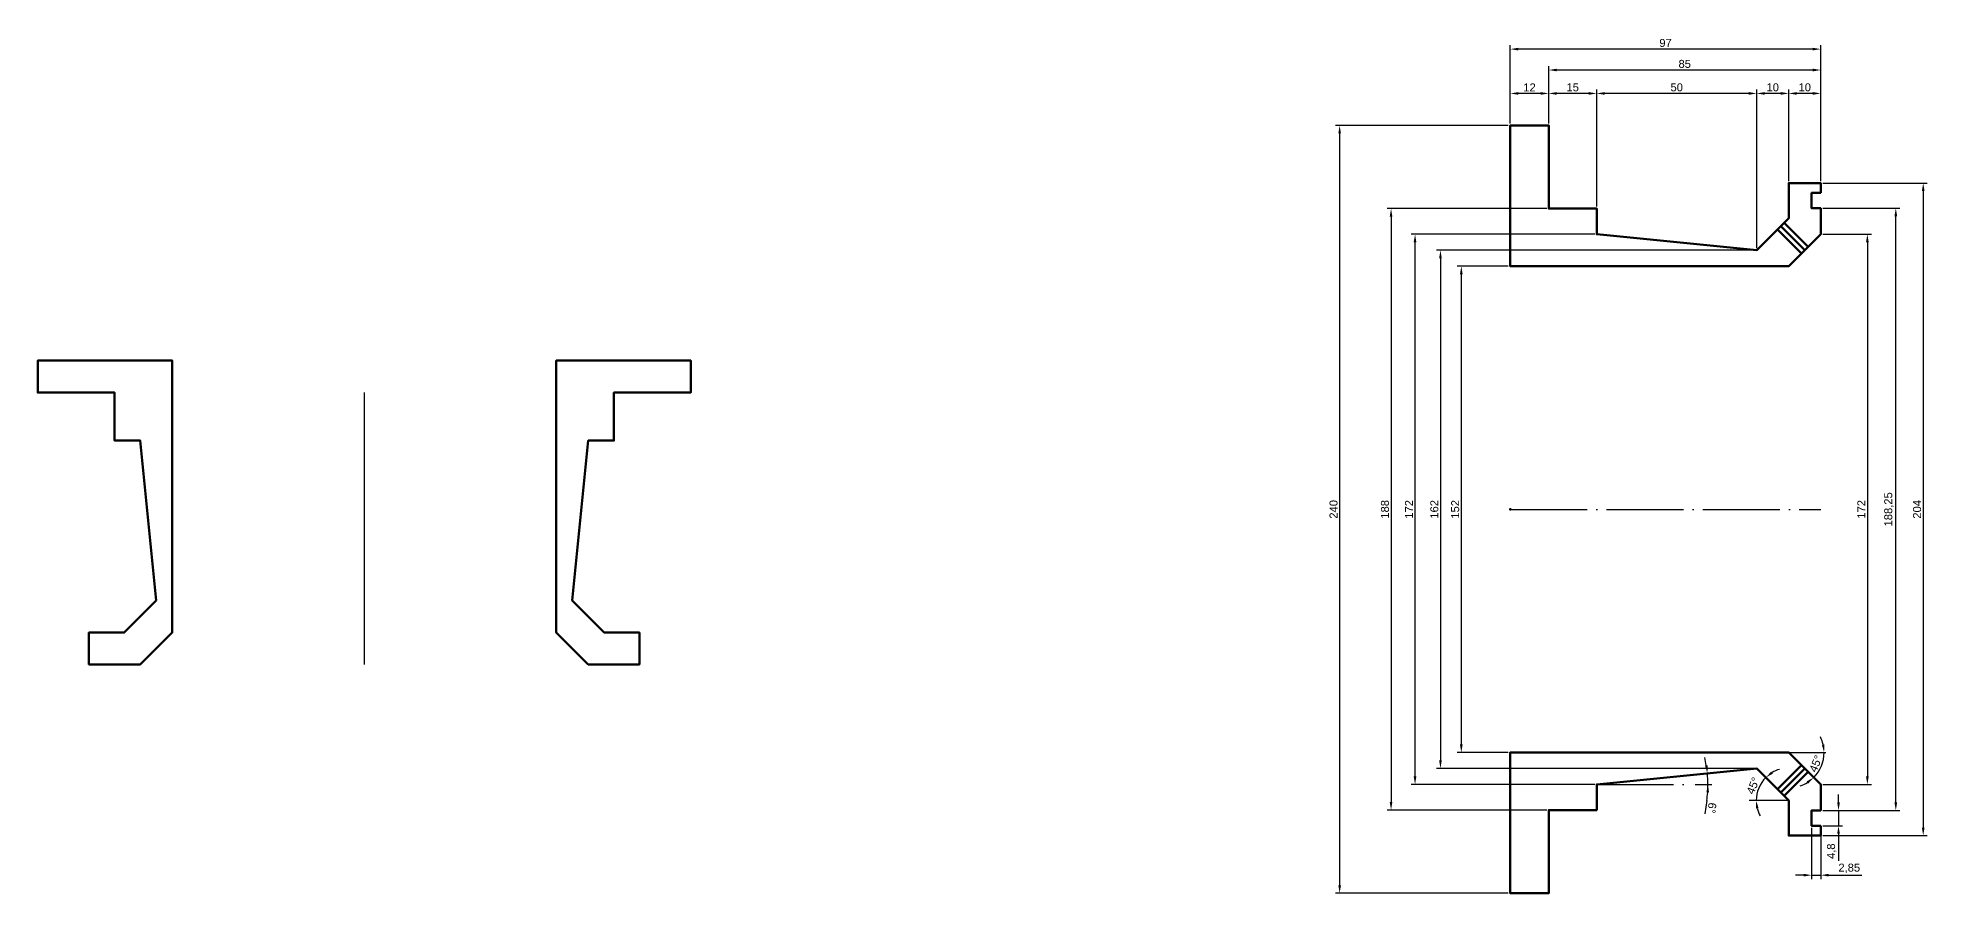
# Model space of a CAD drawing. Header units: millimetres. Extents: x 825 to 1873, y 1353 to 1620.
# Drawn here: x 825 to 1415, y 1353 to 1620 of the extents above; entities that cross this region are included whole.
import ezdxf

# ---------------------------------------------------------------- set-up
doc = ezdxf.new("R2010")
doc.units = ezdxf.units.MM
doc.linetypes.add('ACAD_ISO04W100', pattern=[30, 24, -3, 0, -3])
doc.layers.add('Cotas', color=7, linetype='Continuous')
doc.layers.add('Ejes', color=7, linetype='ACAD_ISO04W100')
doc.layers.add('Pieza', color=7, linetype='Continuous', lineweight=50)
doc.styles.get("Standard").update_dxf_attribs({"font": 'ARIAL.TTF'})
doc.dimstyles.new('ISO-25', dxfattribs={"dimtxt": 2.5, "dimasz": 2.5, "dimexe": 1.25, "dimexo": 0.625, "dimtad": 1, "dimtxsty": 'Standard', "dimcen": 2.5, "dimadec": 0, "dimazin": 0, "dimtfac": 1, "dimtmove": 0, "dimatfit": 3, "dimfxl": 1, "dimarcsym": 0})

# ---------------------------------------------------------------- blocks, each defined once
blk = doc.blocks.new('*D8')
at = {"layer": 'Cotas', "color": 0, "lineweight": -2}
for p, q in [((1371.75, 1575.34), (1371.75, 1603.97)), ((1379.25, 1602.72), (1374.25, 1602.72)), ((1381.75, 1575.34), (1381.75, 1603.97))]:
    blk.add_line(p, q, dxfattribs=at)
at = {"layer": 'Cotas', "color": 0}
for points in [[(1374.25, 1603.14), (1374.25, 1602.3), (1371.75, 1602.72)], [(1379.25, 1603.14), (1379.25, 1602.3), (1381.75, 1602.72)]]:
    blk.add_solid(points, dxfattribs=at)
at = {"layer": 'Defpoints', "color": 0}
for p in [(1371.75, 1602.72), (1371.75, 1574.71), (1381.75, 1574.71)]:
    blk.add_point(p, dxfattribs=at)
at = {"layer": 'Cotas', "color": 0, "insert": (1376.75, 1604.62), "char_height": 2.5, "attachment_point": 5}
blk.add_mtext('10', dxfattribs=at)
blk = doc.blocks.new('*D9')
at = {"layer": 'Cotas', "color": 0, "lineweight": -2}
for p, q in [((1361.75, 1554.34), (1361.75, 1603.97)), ((1369.25, 1602.72), (1364.25, 1602.72)), ((1371.75, 1575.34), (1371.75, 1603.97))]:
    blk.add_line(p, q, dxfattribs=at)
at = {"layer": 'Cotas', "color": 0}
for points in [[(1364.25, 1603.14), (1364.25, 1602.3), (1361.75, 1602.72)], [(1369.25, 1603.14), (1369.25, 1602.3), (1371.75, 1602.72)]]:
    blk.add_solid(points, dxfattribs=at)
at = {"layer": 'Defpoints', "color": 0}
for p in [(1361.75, 1602.72), (1371.75, 1574.71), (1361.75, 1553.71)]:
    blk.add_point(p, dxfattribs=at)
at = {"layer": 'Cotas', "color": 0, "insert": (1366.75, 1604.62), "char_height": 2.5, "attachment_point": 5}
blk.add_mtext('10', dxfattribs=at)
blk = doc.blocks.new('*D10')
at = {"layer": 'Cotas', "color": 0, "lineweight": -2}
for p, q in [((1311.75, 1567.34), (1311.75, 1603.97)), ((1359.25, 1602.72), (1314.25, 1602.72)), ((1361.75, 1554.34), (1361.75, 1603.97))]:
    blk.add_line(p, q, dxfattribs=at)
at = {"layer": 'Cotas', "color": 0}
for points in [[(1314.25, 1603.14), (1314.25, 1602.3), (1311.75, 1602.72)], [(1359.25, 1603.14), (1359.25, 1602.3), (1361.75, 1602.72)]]:
    blk.add_solid(points, dxfattribs=at)
at = {"layer": 'Defpoints', "color": 0}
for p in [(1311.75, 1602.72), (1311.75, 1566.71), (1361.75, 1553.71)]:
    blk.add_point(p, dxfattribs=at)
at = {"layer": 'Cotas', "color": 0, "insert": (1336.75, 1604.62), "char_height": 2.5, "attachment_point": 5}
blk.add_mtext('50', dxfattribs=at)
blk = doc.blocks.new('*D11')
at = {"layer": 'Cotas', "color": 0, "lineweight": -2}
for p, q in [((1296.75, 1593.34), (1296.75, 1603.97)), ((1309.25, 1602.72), (1299.25, 1602.72)), ((1311.75, 1567.34), (1311.75, 1603.97))]:
    blk.add_line(p, q, dxfattribs=at)
at = {"layer": 'Cotas', "color": 0}
for points in [[(1299.25, 1603.14), (1299.25, 1602.3), (1296.75, 1602.72)], [(1309.25, 1603.14), (1309.25, 1602.3), (1311.75, 1602.72)]]:
    blk.add_solid(points, dxfattribs=at)
at = {"layer": 'Defpoints', "color": 0}
for p in [(1296.75, 1602.72), (1296.75, 1592.71), (1311.75, 1566.71)]:
    blk.add_point(p, dxfattribs=at)
at = {"layer": 'Cotas', "color": 0, "insert": (1304.25, 1604.62), "char_height": 2.5, "attachment_point": 5}
blk.add_mtext('15', dxfattribs=at)
blk = doc.blocks.new('*D12')
at = {"layer": 'Cotas', "color": 0, "lineweight": -2}
for p, q in [((1284.75, 1593.34), (1284.75, 1603.97)), ((1294.25, 1602.72), (1287.25, 1602.72)), ((1296.75, 1593.34), (1296.75, 1603.97))]:
    blk.add_line(p, q, dxfattribs=at)
at = {"layer": 'Cotas', "color": 0}
for points in [[(1287.25, 1603.14), (1287.25, 1602.3), (1284.75, 1602.72)], [(1294.25, 1603.14), (1294.25, 1602.3), (1296.75, 1602.72)]]:
    blk.add_solid(points, dxfattribs=at)
at = {"layer": 'Defpoints', "color": 0}
for p in [(1284.75, 1602.72), (1284.75, 1592.71), (1296.75, 1592.71)]:
    blk.add_point(p, dxfattribs=at)
at = {"layer": 'Cotas', "color": 0, "insert": (1290.75, 1604.6), "char_height": 2.5, "attachment_point": 5}
blk.add_mtext('12', dxfattribs=at)
blk = doc.blocks.new('*D13')
at = {"layer": 'Cotas', "color": 0, "lineweight": -2}
for p, q in [((1296.75, 1593.34), (1296.75, 1611.29)), ((1379.25, 1610.04), (1299.25, 1610.04)), ((1381.75, 1575.34), (1381.75, 1611.29))]:
    blk.add_line(p, q, dxfattribs=at)
at = {"layer": 'Cotas', "color": 0}
for points in [[(1299.25, 1610.45), (1299.25, 1609.62), (1296.75, 1610.04)], [(1379.25, 1610.45), (1379.25, 1609.62), (1381.75, 1610.04)]]:
    blk.add_solid(points, dxfattribs=at)
at = {"layer": 'Defpoints', "color": 0}
for p in [(1296.75, 1610.04), (1296.75, 1592.71), (1381.75, 1574.71)]:
    blk.add_point(p, dxfattribs=at)
at = {"layer": 'Cotas', "color": 0, "insert": (1339.25, 1611.94), "char_height": 2.5, "attachment_point": 5}
blk.add_mtext('85', dxfattribs=at)
blk = doc.blocks.new('*D14')
at = {"layer": 'Cotas', "color": 0, "lineweight": -2}
for p, q in [((1284.75, 1593.34), (1284.75, 1617.83)), ((1381.75, 1575.34), (1381.75, 1617.83)), ((1379.25, 1616.58), (1287.25, 1616.58))]:
    blk.add_line(p, q, dxfattribs=at)
at = {"layer": 'Cotas', "color": 0}
for points in [[(1287.25, 1616.99), (1287.25, 1616.16), (1284.75, 1616.58)], [(1379.25, 1616.99), (1379.25, 1616.16), (1381.75, 1616.58)]]:
    blk.add_solid(points, dxfattribs=at)
at = {"layer": 'Defpoints', "color": 0}
for p in [(1284.75, 1616.58), (1284.75, 1592.71), (1381.75, 1574.71)]:
    blk.add_point(p, dxfattribs=at)
at = {"layer": 'Cotas', "color": 0, "insert": (1333.25, 1618.48), "char_height": 2.5, "attachment_point": 5}
blk.add_mtext('97', dxfattribs=at)
blk = doc.blocks.new('*D16')
at = {"layer": 'Cotas', "color": 0, "lineweight": -2}
for p, q in [((1342.51, 1386.71), (1347.77, 1386.71)), ((1346.16, 1381.72), (1345.55, 1377.54))]:
    blk.add_line(p, q, dxfattribs=at)
for start, end in [(9.83197, 13.95334), (0, 5.71059), (351.75191, 0), (351.75725, 355.87863)]:
    blk.add_arc((1311.75, 1386.71), 34.76, start, end, dxfattribs=at)
at = {"layer": 'Cotas', "color": 0}
for points in [[(1346.42, 1392.7), (1345.59, 1392.59), (1346.34, 1390.17)], [(1346.01, 1384.23), (1346.84, 1384.2), (1346.52, 1386.71)]]:
    blk.add_solid(points, dxfattribs=at)
at = {"layer": 'Defpoints', "color": 0}
for p in [(1346.44, 1389.02), (1361.75, 1391.71), (1311.75, 1386.71), (1311.75, 1386.71), (1341.89, 1386.71)]:
    blk.add_point(p, dxfattribs=at)
at = {"layer": 'Cotas', "color": 0, "insert": (1347.74, 1379.36), "char_height": 2.5, "attachment_point": 5, "rotation": 261.75191}
blk.add_mtext('6°', dxfattribs=at)
blk = doc.blocks.new('*D17')
at = {"layer": 'Cotas', "color": 0, "lineweight": -2}
for start, end in [(135, 180), (106.7043, 120.85215), (194.14785, 208.2957)]:
    blk.add_arc((1371.75, 1381.71), 10.15, start, end, dxfattribs=at)
at = {"layer": 'Cotas', "color": 0}
for points in [[(1366.8, 1390.1), (1366.29, 1390.75), (1364.58, 1388.89)], [(1361.5, 1379.18), (1362.32, 1379.28), (1361.6, 1381.71)]]:
    blk.add_solid(points, dxfattribs=at)
at = {"layer": 'Defpoints', "color": 0}
for p in [(1361.75, 1391.71), (1359.34, 1381.71), (1362.96, 1386.79), (1371.75, 1381.71), (1371.75, 1381.71)]:
    blk.add_point(p, dxfattribs=at)
at = {"layer": 'Cotas', "color": 0, "insert": (1360.62, 1386.32), "char_height": 2.5, "attachment_point": 5, "rotation": 67.5}
blk.add_mtext('45°', dxfattribs=at)
blk = doc.blocks.new('*D18')
at = {"layer": 'Cotas', "color": 0, "lineweight": -2}
for start, end in [(13.00306, 26.00611), (315, 0), (288.99389, 301.99694)]:
    blk.add_arc((1371.75, 1396.71), 11.04, start, end, dxfattribs=at)
at = {"layer": 'Cotas', "color": 0}
for points in [[(1382.92, 1399.24), (1382.1, 1399.15), (1382.79, 1396.71)], [(1377.34, 1387.67), (1377.86, 1387.02), (1379.56, 1388.9)]]:
    blk.add_solid(points, dxfattribs=at)
at = {"layer": 'Defpoints', "color": 0}
for p in [(1371.75, 1396.71), (1371.75, 1396.71), (1383.39, 1396.71), (1381.31, 1391.19), (1381.75, 1386.71)]:
    blk.add_point(p, dxfattribs=at)
at = {"layer": 'Cotas', "color": 0, "insert": (1380.2, 1393.21), "char_height": 2.5, "attachment_point": 5, "rotation": 67.5}
blk.add_mtext('45°', dxfattribs=at)
blk = doc.blocks.new('*D19')
at = {"layer": 'Cotas', "color": 0, "lineweight": -2}
for p, q in [((1387.31, 1381.09), (1387.31, 1383.59)), ((1382.38, 1378.59), (1388.56, 1378.59)), ((1387.31, 1378.59), (1387.31, 1373.79)), ((1382.38, 1373.79), (1388.56, 1373.79)), ((1387.31, 1371.29), (1387.31, 1362.88))]:
    blk.add_line(p, q, dxfattribs=at)
at = {"layer": 'Cotas', "color": 0}
for points in [[(1386.89, 1381.09), (1387.72, 1381.09), (1387.31, 1378.59)], [(1386.89, 1371.29), (1387.72, 1371.29), (1387.31, 1373.79)]]:
    blk.add_solid(points, dxfattribs=at)
at = {"layer": 'Defpoints', "color": 0}
for p in [(1381.75, 1378.59), (1381.75, 1373.79), (1387.31, 1373.79)]:
    blk.add_point(p, dxfattribs=at)
at = {"layer": 'Cotas', "color": 0, "insert": (1385.18, 1365.83), "char_height": 2.5, "attachment_point": 5, "rotation": 90}
blk.add_mtext('4,8', dxfattribs=at)
blk = doc.blocks.new('*D20')
at = {"layer": 'Cotas', "color": 0, "lineweight": -2}
for p, q in [((1378.9, 1373.16), (1378.9, 1357.1)), ((1381.75, 1373.16), (1381.75, 1357.1)), ((1376.4, 1358.35), (1373.9, 1358.35)), ((1378.9, 1358.35), (1381.75, 1358.35)), ((1384.25, 1358.35), (1394.56, 1358.35))]:
    blk.add_line(p, q, dxfattribs=at)
at = {"layer": 'Cotas', "color": 0}
for points in [[(1376.4, 1358.77), (1376.4, 1357.93), (1378.9, 1358.35)], [(1384.25, 1358.77), (1384.25, 1357.93), (1381.75, 1358.35)]]:
    blk.add_solid(points, dxfattribs=at)
at = {"layer": 'Defpoints', "color": 0}
for p in [(1378.9, 1373.79), (1381.75, 1373.79), (1381.75, 1358.35)]:
    blk.add_point(p, dxfattribs=at)
at = {"layer": 'Cotas', "color": 0, "insert": (1390.66, 1360.48), "char_height": 2.5, "attachment_point": 5}
blk.add_mtext('2,85', dxfattribs=at)
blk = doc.blocks.new('*D21')
at = {"layer": 'Cotas', "color": 0, "lineweight": -2}
for p, q in [((1284.13, 1592.71), (1230.18, 1592.71)), ((1231.43, 1590.21), (1231.43, 1355.21)), ((1284.13, 1352.71), (1230.18, 1352.71))]:
    blk.add_line(p, q, dxfattribs=at)
at = {"layer": 'Cotas', "color": 0}
for points in [[(1231.01, 1590.21), (1231.85, 1590.21), (1231.43, 1592.71)], [(1231.01, 1355.21), (1231.85, 1355.21), (1231.43, 1352.71)]]:
    blk.add_solid(points, dxfattribs=at)
at = {"layer": 'Defpoints', "color": 0}
for p in [(1284.75, 1592.71), (1231.43, 1352.71), (1284.75, 1352.71)]:
    blk.add_point(p, dxfattribs=at)
at = {"layer": 'Cotas', "color": 0, "insert": (1229.53, 1472.71), "char_height": 2.5, "attachment_point": 5, "rotation": 90}
blk.add_mtext('240', dxfattribs=at)
blk = doc.blocks.new('*D22')
at = {"layer": 'Cotas', "color": 0, "lineweight": -2}
for p, q in [((1284.13, 1548.71), (1268.19, 1548.71)), ((1269.44, 1546.21), (1269.44, 1399.21)), ((1284.13, 1396.71), (1268.19, 1396.71))]:
    blk.add_line(p, q, dxfattribs=at)
at = {"layer": 'Cotas', "color": 0}
for points in [[(1269.03, 1546.21), (1269.86, 1546.21), (1269.44, 1548.71)], [(1269.03, 1399.21), (1269.86, 1399.21), (1269.44, 1396.71)]]:
    blk.add_solid(points, dxfattribs=at)
at = {"layer": 'Defpoints', "color": 0}
for p in [(1284.75, 1548.71), (1269.44, 1396.71), (1284.75, 1396.71)]:
    blk.add_point(p, dxfattribs=at)
at = {"layer": 'Cotas', "color": 0, "insert": (1267.54, 1472.71), "char_height": 2.5, "attachment_point": 5, "rotation": 90}
blk.add_mtext('152', dxfattribs=at)
blk = doc.blocks.new('*D23')
at = {"layer": 'Cotas', "color": 0, "lineweight": -2}
for p, q in [((1382.38, 1558.71), (1397.57, 1558.71)), ((1396.32, 1556.21), (1396.32, 1389.21)), ((1382.38, 1386.71), (1397.57, 1386.71))]:
    blk.add_line(p, q, dxfattribs=at)
at = {"layer": 'Cotas', "color": 0}
for points in [[(1395.9, 1556.21), (1396.73, 1556.21), (1396.32, 1558.71)], [(1395.9, 1389.21), (1396.73, 1389.21), (1396.32, 1386.71)]]:
    blk.add_solid(points, dxfattribs=at)
at = {"layer": 'Defpoints', "color": 0}
for p in [(1381.75, 1558.71), (1381.75, 1386.71), (1396.32, 1386.71)]:
    blk.add_point(p, dxfattribs=at)
at = {"layer": 'Cotas', "color": 0, "insert": (1394.44, 1472.71), "char_height": 2.5, "attachment_point": 5, "rotation": 90}
blk.add_mtext('172', dxfattribs=at)
blk = doc.blocks.new('*D24')
at = {"layer": 'Cotas', "color": 0, "lineweight": -2}
for p, q in [((1361.13, 1553.71), (1261.67, 1553.71)), ((1262.92, 1551.21), (1262.92, 1394.21)), ((1361.13, 1391.71), (1261.67, 1391.71))]:
    blk.add_line(p, q, dxfattribs=at)
at = {"layer": 'Cotas', "color": 0}
for points in [[(1262.51, 1551.21), (1263.34, 1551.21), (1262.92, 1553.71)], [(1262.51, 1394.21), (1263.34, 1394.21), (1262.92, 1391.71)]]:
    blk.add_solid(points, dxfattribs=at)
at = {"layer": 'Defpoints', "color": 0}
for p in [(1361.75, 1553.71), (1262.92, 1391.71), (1361.75, 1391.71)]:
    blk.add_point(p, dxfattribs=at)
at = {"layer": 'Cotas', "color": 0, "insert": (1261.02, 1472.71), "char_height": 2.5, "attachment_point": 5, "rotation": 90}
blk.add_mtext('162', dxfattribs=at)
blk = doc.blocks.new('*D25')
at = {"layer": 'Cotas', "color": 0, "lineweight": -2}
for p, q in [((1311.13, 1558.71), (1253.74, 1558.71)), ((1254.99, 1389.21), (1254.99, 1556.21)), ((1311.13, 1386.71), (1253.74, 1386.71))]:
    blk.add_line(p, q, dxfattribs=at)
at = {"layer": 'Cotas', "color": 0}
for points in [[(1254.57, 1556.21), (1255.41, 1556.21), (1254.99, 1558.71)], [(1254.57, 1389.21), (1255.41, 1389.21), (1254.99, 1386.71)]]:
    blk.add_solid(points, dxfattribs=at)
at = {"layer": 'Defpoints', "color": 0}
for p in [(1254.99, 1558.71), (1311.75, 1558.71), (1311.75, 1386.71)]:
    blk.add_point(p, dxfattribs=at)
at = {"layer": 'Cotas', "color": 0, "insert": (1253.11, 1472.71), "char_height": 2.5, "attachment_point": 5, "rotation": 90}
blk.add_mtext('172', dxfattribs=at)
blk = doc.blocks.new('*D26')
at = {"layer": 'Cotas', "color": 0, "lineweight": -2}
for p, q in [((1296.13, 1566.71), (1246.25, 1566.71)), ((1247.5, 1564.21), (1247.5, 1381.21)), ((1296.13, 1378.71), (1246.25, 1378.71))]:
    blk.add_line(p, q, dxfattribs=at)
at = {"layer": 'Cotas', "color": 0}
for points in [[(1247.08, 1564.21), (1247.91, 1564.21), (1247.5, 1566.71)], [(1247.08, 1381.21), (1247.91, 1381.21), (1247.5, 1378.71)]]:
    blk.add_solid(points, dxfattribs=at)
at = {"layer": 'Defpoints', "color": 0}
for p in [(1296.75, 1566.71), (1247.5, 1378.71), (1296.75, 1378.71)]:
    blk.add_point(p, dxfattribs=at)
at = {"layer": 'Cotas', "color": 0, "insert": (1245.6, 1472.71), "char_height": 2.5, "attachment_point": 5, "rotation": 90}
blk.add_mtext('188', dxfattribs=at)
blk = doc.blocks.new('*D28')
at = {"layer": 'Cotas', "color": 0, "lineweight": -2}
for p, q in [((1382.38, 1566.84), (1406.45, 1566.84)), ((1405.2, 1381.09), (1405.2, 1564.34)), ((1383, 1378.59), (1406.45, 1378.59))]:
    blk.add_line(p, q, dxfattribs=at)
at = {"layer": 'Cotas', "color": 0}
for points in [[(1404.78, 1564.34), (1405.62, 1564.34), (1405.2, 1566.84)], [(1404.78, 1381.09), (1405.62, 1381.09), (1405.2, 1378.59)]]:
    blk.add_solid(points, dxfattribs=at)
at = {"layer": 'Defpoints', "color": 0}
for p in [(1381.75, 1566.84), (1405.2, 1566.84), (1382.38, 1378.59)]:
    blk.add_point(p, dxfattribs=at)
at = {"layer": 'Cotas', "color": 0, "insert": (1403.07, 1472.71), "char_height": 2.5, "attachment_point": 5, "rotation": 90}
blk.add_mtext('188,25', dxfattribs=at)
blk = doc.blocks.new('*D29')
at = {"layer": 'Cotas', "color": 0, "lineweight": -2}
for p, q in [((1382.38, 1574.71), (1415.02, 1574.71)), ((1413.77, 1572.21), (1413.77, 1373.21)), ((1382.38, 1370.71), (1415.02, 1370.71))]:
    blk.add_line(p, q, dxfattribs=at)
at = {"layer": 'Cotas', "color": 0}
for points in [[(1413.35, 1572.21), (1414.18, 1572.21), (1413.77, 1574.71)], [(1413.35, 1373.21), (1414.18, 1373.21), (1413.77, 1370.71)]]:
    blk.add_solid(points, dxfattribs=at)
at = {"layer": 'Defpoints', "color": 0}
for p in [(1381.75, 1574.71), (1381.75, 1370.71), (1413.77, 1370.71)]:
    blk.add_point(p, dxfattribs=at)
at = {"layer": 'Cotas', "color": 0, "insert": (1411.86, 1472.71), "char_height": 2.5, "attachment_point": 5, "rotation": 90}
blk.add_mtext('204', dxfattribs=at)

msp = doc.modelspace()

# ---------------------------------------------------------------- linework, layer by layer
msp.add_line((926.662, 1509.211), (926.662, 1424.211))
at = {"layer": 'Ejes'}
for p, q in [((1284.753, 1472.711), (1381.753, 1472.711)), ((1371.753, 1396.711), (1383.39, 1396.711)), ((1311.753, 1386.711), (1341.889, 1386.711)), ((1371.753, 1381.711), (1359.339, 1381.711))]:
    msp.add_line(p, q, dxfattribs=at)
at = {"layer": 'Pieza'}
for p, q in [((1368.193, 1560.15), (1375.693, 1552.65)), ((1369.253, 1561.211), (1376.753, 1553.711)), ((1370.314, 1562.271), (1377.814, 1554.771)), ((1368.193, 1385.271), (1375.693, 1392.771)), ((1369.253, 1384.211), (1376.753, 1391.711)), ((1370.314, 1383.15), (1377.814, 1390.65))]:
    msp.add_line(p, q, dxfattribs=at)
for points in [[(1381.753, 1571.636), (1378.903, 1571.636), (1378.903, 1566.836), (1381.753, 1566.836), (1381.753, 1558.711), (1371.753, 1548.711), (1284.753, 1548.711), (1284.753, 1592.711), (1296.753, 1592.711), (1296.753, 1578.006), (1296.753, 1578.006), (1296.753, 1573.206), (1296.753, 1573.206), (1296.753, 1566.711), (1311.753, 1566.711), (1311.753, 1558.711), (1361.753, 1553.711), (1371.753, 1563.711), (1371.753, 1574.711), (1381.753, 1574.711)], [(861.662, 1444.211), (851.662, 1434.211), (840.662, 1434.211), (840.662, 1424.211), (856.662, 1424.211), (866.662, 1434.211), (866.662, 1519.211), (824.662, 1519.211), (824.662, 1509.211), (848.662, 1509.211), (848.662, 1494.211), (856.662, 1494.211)], [(991.662, 1444.211), (1001.662, 1434.211), (1012.662, 1434.211), (1012.662, 1424.211), (996.662, 1424.211), (986.662, 1434.211), (986.662, 1519.211), (1028.662, 1519.211), (1028.662, 1509.211), (1004.662, 1509.211), (1004.662, 1494.211), (996.662, 1494.211)], [(1381.753, 1373.786), (1378.903, 1373.786), (1378.903, 1378.586), (1381.753, 1378.586), (1381.753, 1386.711), (1371.753, 1396.711), (1284.753, 1396.711), (1284.753, 1352.711), (1296.753, 1352.711), (1296.753, 1367.416), (1296.753, 1367.416), (1296.753, 1372.216), (1296.753, 1372.216), (1296.753, 1378.711), (1311.753, 1378.711), (1311.753, 1386.711), (1361.753, 1391.711), (1371.753, 1381.711), (1371.753, 1370.711), (1381.753, 1370.711)]]:
    msp.add_lwpolyline(points, close=True, dxfattribs=at)
msp.add_point((1284.753, 1472.711), dxfattribs=at)

# ---------------------------------------------------------------- dimensions: what is measured, and where the dimension line sits
at = {"layer": 'Cotas'}
for base, p2, picture, middle in [((1284.753, 1616.577), (1284.753, 1592.711), '*D14', (1333.253, 1616.577)), ((1296.753, 1610.037), (1296.753, 1592.711), '*D13', (1339.253, 1610.037))]:
    dim = msp.add_linear_dim(base=base, p1=(1381.753, 1574.711), p2=p2, dimstyle='ISO-25', dxfattribs=at)
    dim.commit()
    dim.dimension.update_dxf_attribs({"geometry": picture, "text_midpoint": middle, "dimtype": 160})
for base, p1, p2, picture, middle in [((1284.753, 1602.72), (1296.753, 1592.711), (1284.753, 1592.711), '*D12', (1290.753, 1604.6)), ((1296.753, 1602.72), (1311.753, 1566.711), (1296.753, 1592.711), '*D11', (1304.253, 1604.622)), ((1311.753, 1602.72), (1361.753, 1553.711), (1311.753, 1566.711), '*D10', (1336.753, 1604.622)), ((1361.753, 1602.72), (1371.753, 1574.711), (1361.753, 1553.711), '*D9', (1366.753, 1604.622)), ((1371.753, 1602.72), (1381.753, 1574.711), (1371.753, 1574.711), '*D8', (1376.753, 1604.622)), ((1381.753, 1358.348), (1378.903, 1373.786), (1381.753, 1373.786), '*D20', (1390.656, 1360.476))]:
    dim = msp.add_linear_dim(base=base, p1=p1, p2=p2, dimstyle='ISO-25', dxfattribs=at)
    dim.commit()
    dim.dimension.update_dxf_attribs({"geometry": picture, "text_midpoint": middle})
dim = msp.add_linear_dim(base=(1231.431, 1352.711), p1=(1284.753, 1592.711), p2=(1284.753, 1352.711), angle=90, dimstyle='ISO-25', dxfattribs=at)
dim.commit()
dim.dimension.update_dxf_attribs({"geometry": '*D21', "text_midpoint": (1231.431, 1472.711), "dimtype": 160})
for base, p1, p2, picture, middle in [((1413.765, 1370.711), (1381.753, 1574.711), (1381.753, 1370.711), '*D29', (1411.864, 1472.711)), ((1247.497, 1378.711), (1296.753, 1566.711), (1296.753, 1378.711), '*D26', (1245.596, 1472.711)), ((1405.201, 1566.836), (1382.378, 1378.586), (1381.753, 1566.836), '*D28', (1403.074, 1472.711)), ((1254.989, 1558.711), (1311.753, 1386.711), (1311.753, 1558.711), '*D25', (1253.109, 1472.711)), ((1396.316, 1386.711), (1381.753, 1558.711), (1381.753, 1386.711), '*D23', (1394.435, 1472.711)), ((1262.924, 1391.711), (1361.753, 1553.711), (1361.753, 1391.711), '*D24', (1261.022, 1472.711)), ((1269.443, 1396.711), (1284.753, 1548.711), (1284.753, 1396.711), '*D22', (1267.541, 1472.711)), ((1387.307, 1373.786), (1381.753, 1378.586), (1381.753, 1373.786), '*D19', (1385.18, 1365.832))]:
    dim = msp.add_linear_dim(base=base, p1=p1, p2=p2, angle=90, dimstyle='ISO-25', dxfattribs=at)
    dim.commit()
    dim.dimension.update_dxf_attribs({"geometry": picture, "text_midpoint": middle})
for base, line1, line2, picture, middle in [((1381.314, 1391.191), ((1381.753, 1386.711), (1371.753, 1396.711)), ((1371.753, 1396.711), (1383.39, 1396.711)), '*D18', (1380.201, 1393.212)), ((1346.439, 1389.019), ((1311.753, 1386.711), (1341.889, 1386.711)), ((1311.753, 1386.711), (1361.753, 1391.711)), '*D16', (1347.735, 1379.36)), ((1362.963, 1386.786), ((1371.753, 1381.711), (1359.339, 1381.711)), ((1361.753, 1391.711), (1371.753, 1381.711)), '*D17', (1360.624, 1386.321))]:
    dim = msp.add_angular_dim_2l(base=base, line1=line1, line2=line2, dimstyle='ISO-25', dxfattribs=at)
    dim.commit()
    dim.dimension.update_dxf_attribs({"geometry": picture, "text_midpoint": middle})

doc.saveas('drawing.dxf')
